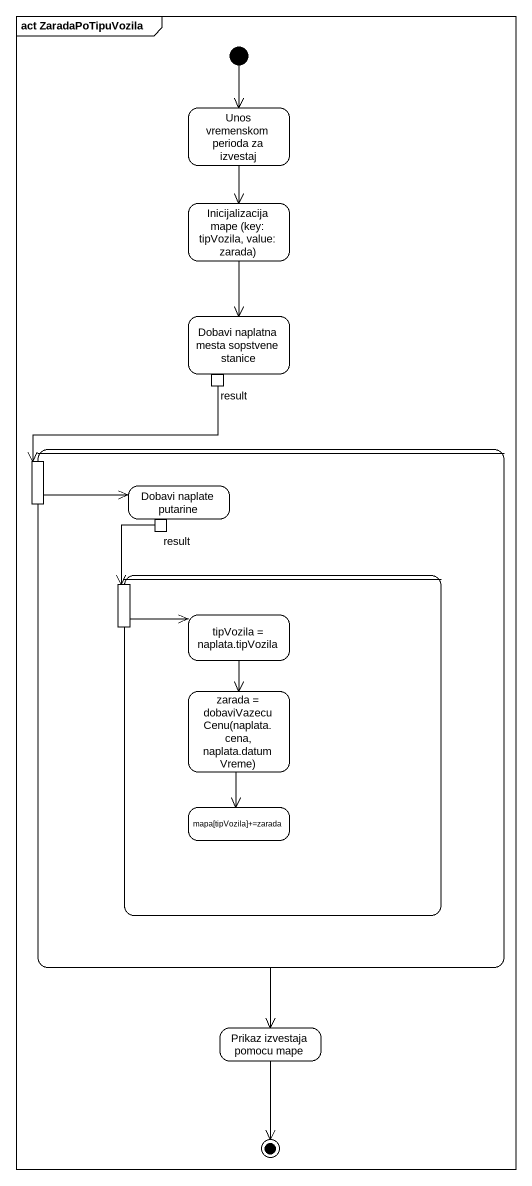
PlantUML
@startuml
mainframe act ZaradaPoTipuVozila
hide empty description
state "Unos vremenskom perioda za izvestaj" as Unos_vremenskom_perioda_za
state "Inicijalizacija mape (key: tipVozila, value: zarada)" as Inicijalizacija_mape_key
state "Dobavi naplatna mesta sopstvene stanice" as Dobavi_naplatna_mesta {
  state result <<outputPin>>
}
state " " as state1 {
  state pin1 <<inputPin>>
  state "Dobavi naplate putarine" as Dobavi_naplate_putarine {
    state "result" as result_2 <<outputPin>>
  }
  state " " as state2 {
    state pin2 <<inputPin>>
    state "tipVozila = naplata.tipVozila" as tipVozila_naplata_tipVozila
    state "zarada = dobaviVazecuCenu(naplata.cena, naplata.datumVreme)" as zarada_dobaviVazecuCenu
    state "mapa[tipVozila]+=zarada" as mapa_tipVozila_zarada
  }
}
state "Prikaz izvestaja pomocu mape" as Prikaz_izvestaja_pomocu_mape
[*] --> Unos_vremenskom_perioda_za
Unos_vremenskom_perioda_za --> Inicijalizacija_mape_key
Inicijalizacija_mape_key --> Dobavi_naplatna_mesta
result -left-> pin1
pin1 -right-> Dobavi_naplate_putarine
state1 --> Prikaz_izvestaja_pomocu_mape
result_2 --> pin2
pin2 -right-> tipVozila_naplata_tipVozila
tipVozila_naplata_tipVozila --> zarada_dobaviVazecuCenu
zarada_dobaviVazecuCenu --> mapa_tipVozila_zarada
Prikaz_izvestaja_pomocu_mape --> [*]
@enduml
